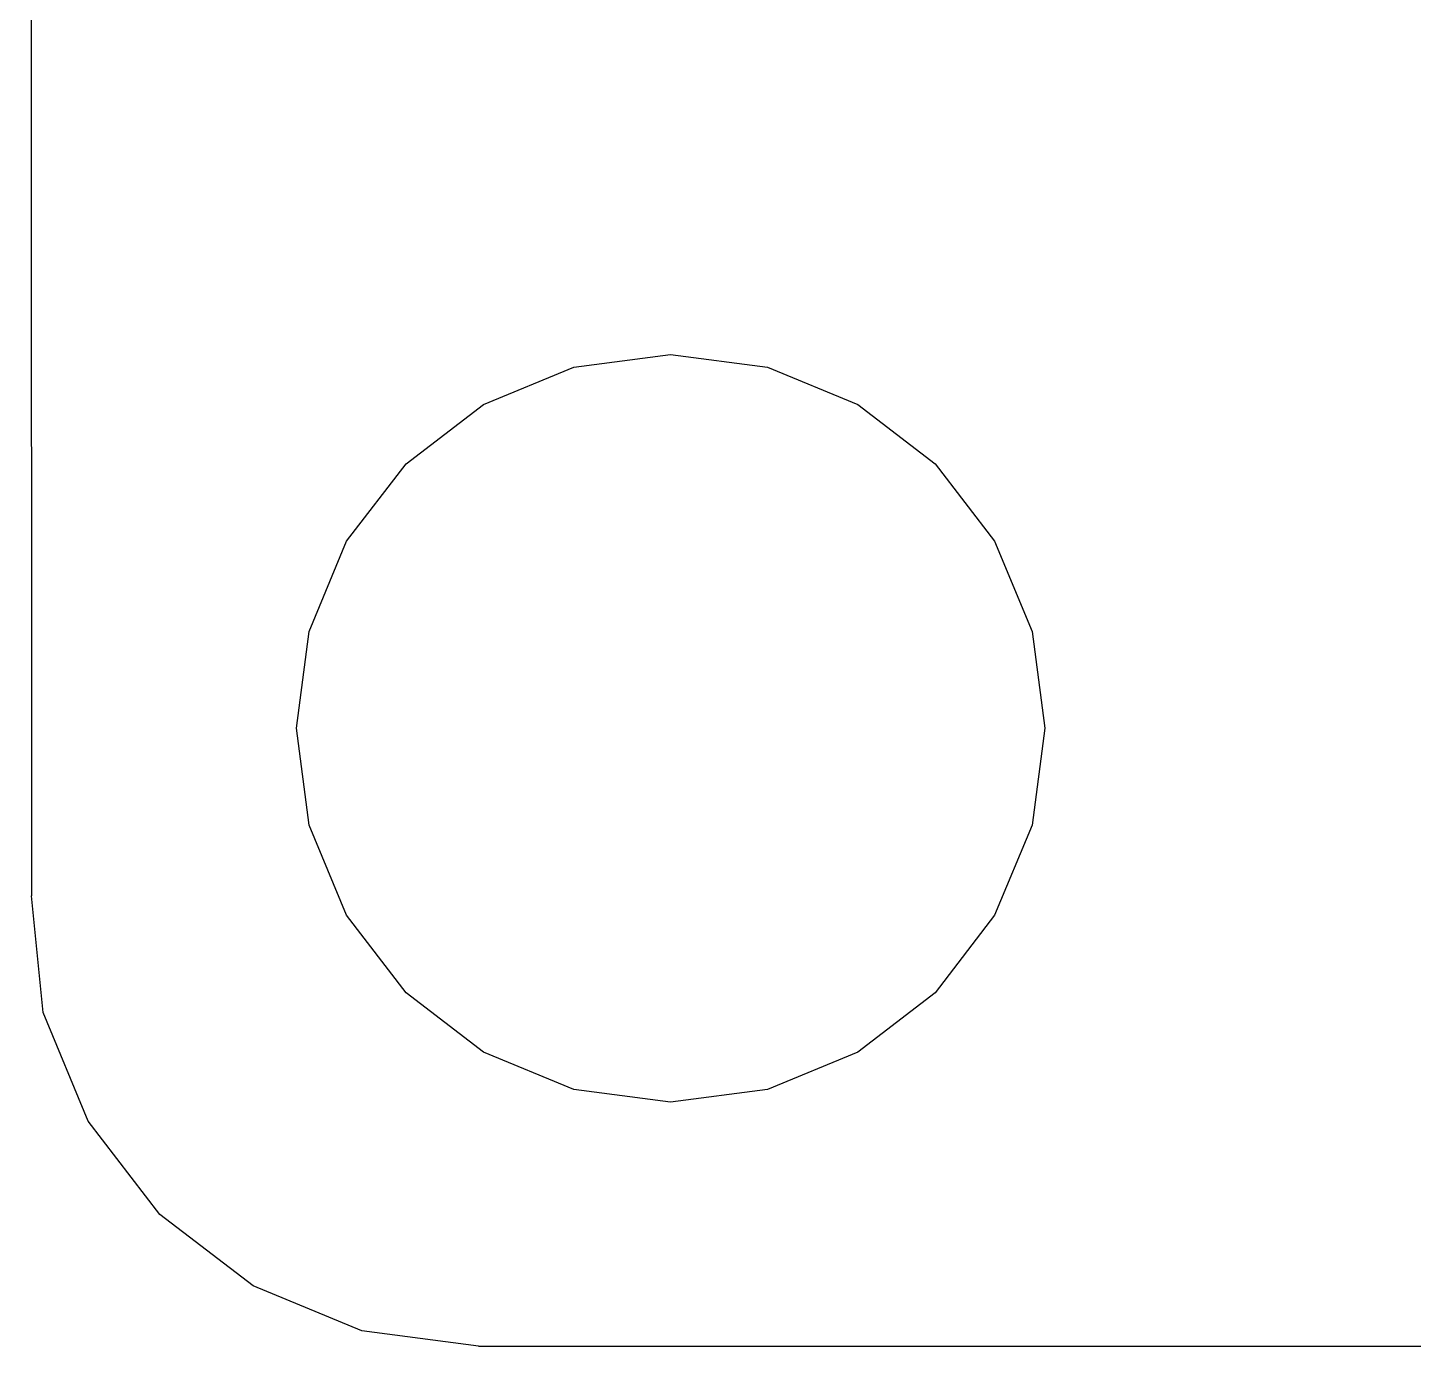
# Model space of a CAD drawing. Header units: millimetres. Extents: x 563 to 681, y 173 to 284.
# Drawn here: x 610.397 to 613.497, y 173.397 to 176.349 of the extents above; entities that cross this region are included whole.
import ezdxf

# ---------------------------------------------------------------- set-up
doc = ezdxf.new("R2010")
doc.units = ezdxf.units.MM
doc.header["$LTSCALE"] = 30.734
doc.layers.get('0').update_dxf_attribs({"linetype": 'CONTINUOUS'})

msp = doc.modelspace()

# ---------------------------------------------------------------- linework, layer by layer
at = {"linetype": 'Continuous'}
for p, q in [((610.3968, 193.4054), (610.4055, 174.4054)), ((611.6188, 175.589), (611.8355, 175.6176)), ((611.8355, 175.6176), (612.0521, 175.589)), ((611.4169, 175.5054), (611.6188, 175.589)), ((612.0521, 175.589), (612.2541, 175.5054)), ((611.2435, 175.3724), (611.4169, 175.5054)), ((612.2541, 175.5054), (612.4274, 175.3724)), ((611.1105, 175.199), (611.2435, 175.3724)), ((612.4274, 175.3724), (612.5605, 175.199)), ((611.0268, 174.9971), (611.1105, 175.199)), ((612.5605, 175.199), (612.6441, 174.9971)), ((610.9983, 174.7804), (611.0268, 174.9971)), ((612.6441, 174.9971), (612.6726, 174.7804)), ((611.0268, 174.5637), (610.9983, 174.7804)), ((612.6726, 174.7804), (612.6441, 174.5637)), ((611.1105, 174.3618), (611.0268, 174.5637)), ((612.6441, 174.5637), (612.5605, 174.3618)), ((610.4312, 174.1443), (610.4055, 174.4054)), ((611.2435, 174.1884), (611.1105, 174.3618)), ((612.5605, 174.3618), (612.4274, 174.1884)), ((611.4169, 174.0554), (611.2435, 174.1884)), ((612.4274, 174.1884), (612.2541, 174.0554)), ((610.532, 173.9011), (610.4312, 174.1443)), ((611.6188, 173.9718), (611.4169, 174.0554)), ((612.2541, 174.0554), (612.0521, 173.9718)), ((611.8355, 173.9432), (611.6188, 173.9718)), ((612.0521, 173.9718), (611.8355, 173.9432)), ((610.6923, 173.6922), (610.532, 173.9011)), ((610.9012, 173.5319), (610.6923, 173.6922)), ((611.1444, 173.4311), (610.9012, 173.5319)), ((611.4055, 173.3968), (611.1444, 173.4311)), ((611.4055, 173.3968), (614.4173, 173.3971))]:
    msp.add_line(p, q, dxfattribs=at)

doc.saveas('drawing.dxf')
